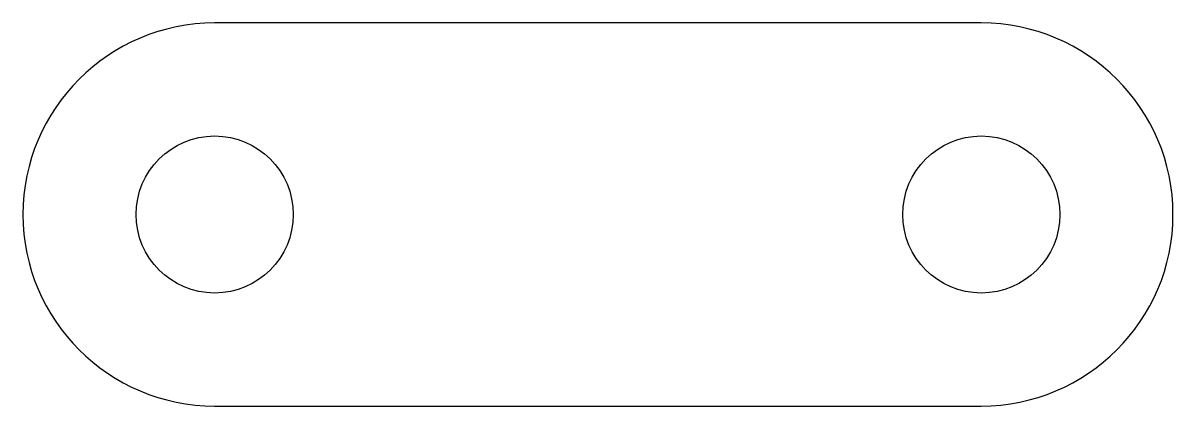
# Model space of a CAD drawing. Header units: millimetres. Extents: x -15 to 15, y -5 to 5.
import ezdxf

# ---------------------------------------------------------------- set-up
doc = ezdxf.new("R2010")
doc.units = ezdxf.units.MM
doc.layers.get('0').update_dxf_attribs({"linetype": 'CONTINUOUS'})

msp = doc.modelspace()

# ---------------------------------------------------------------- linework, layer by layer
msp.add_lwpolyline([(10, -5, 1), (10, 5), (-10, 5, 1), (-10, -5)], format="xyb", close=True)
for centre in [(-10, 0), (10, 0)]:
    msp.add_circle(centre, 2.05)

doc.saveas('drawing.dxf')
